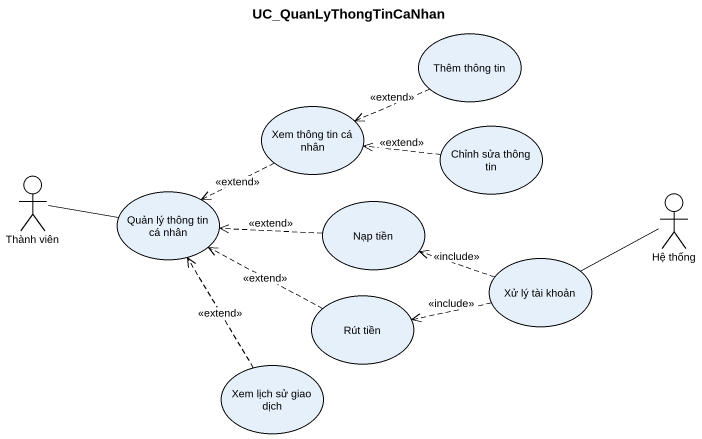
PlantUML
@startuml
title UC_QuanLyThongTinCaNhan
usecase "Thêm thông tin" as Thêm_thông_tin
usecase "Xem thông tin cá nhân" as Xem_thông_tin_cá_nhân
usecase "Chỉnh sửa thông tin" as Chỉnh_sửa_thông_tin
actor "Thành viên" as Thành_viên
usecase "Quản lý thông tin cá nhân" as Quản_lý_thông_tin_cá_nhân
actor "Hệ thống" as Hệ_thống
usecase "Nạp tiền" as Nạp_tiền
usecase "Xử lý tài khoản" as Xử_lý_tài_khoản
usecase "Rút tiền" as Rút_tiền
usecase "Xem lịch sử giao dịch" as Xem_lịch_sử_giao_dịch
Thêm_thông_tin .left.> Xem_thông_tin_cá_nhân : <<extend>>
Xem_thông_tin_cá_nhân .left.> Quản_lý_thông_tin_cá_nhân : <<extend>>
Chỉnh_sửa_thông_tin .left.> Xem_thông_tin_cá_nhân : <<extend>>
Thành_viên -right- Quản_lý_thông_tin_cá_nhân
Hệ_thống -left- Xử_lý_tài_khoản
Nạp_tiền .left.> Quản_lý_thông_tin_cá_nhân : <<extend>>
Xử_lý_tài_khoản .left.> Nạp_tiền : <<include>>
Xử_lý_tài_khoản .left.> Rút_tiền : <<include>>
Rút_tiền .left.> Quản_lý_thông_tin_cá_nhân : <<extend>>
Xem_lịch_sử_giao_dịch .up.> Quản_lý_thông_tin_cá_nhân : <<extend>>
@enduml
